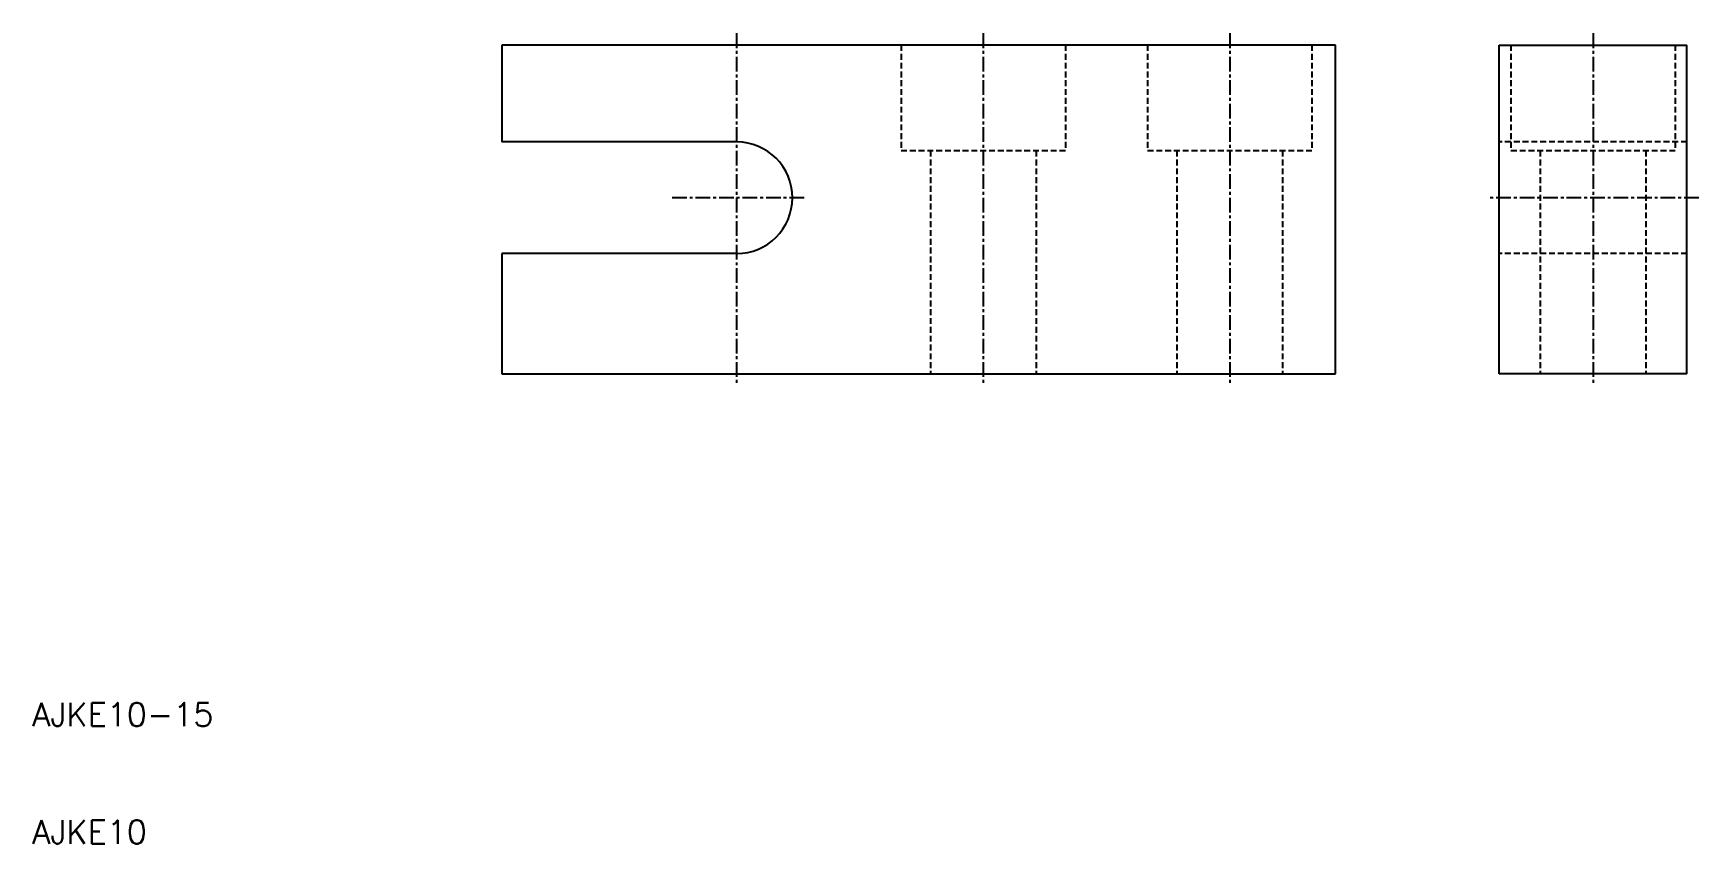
# Model space of a CAD drawing. Extents: x 10 to 152, y 10 to 79.
import ezdxf

# ---------------------------------------------------------------- set-up
doc = ezdxf.new("R2010")
doc.units = 0
doc.linetypes.add('CENTER', pattern=[2, 1.25, -0.25, 0.25, -0.25])
doc.linetypes.add('DASHED', pattern=[0.75, 0.5, -0.25])
doc.layers.get('0').update_dxf_attribs({"linetype": 'CONTINUOUS'})
doc.layers.add('CENTER', color=1, linetype='CENTER')
doc.styles.get("Standard").update_dxf_attribs({"font": 'txt.shx'})

msp = doc.modelspace()

# ---------------------------------------------------------------- linework, layer by layer
at = {"color": 7, "linetype": 'CONTINUOUS'}
for p, q in [((121, 78), (50, 78)), ((50, 78), (50, 69.75)), ((121, 50), (121, 78)), ((134.949762, 50), (134.949762, 78)), ((134.949762, 78), (150.949762, 78)), ((150.949762, 50), (150.949762, 78)), ((70, 69.75), (50, 69.75)), ((70, 60.25), (50, 60.25)), ((50, 60.25), (50, 50)), ((50, 50), (121, 50)), ((150.949762, 50), (134.949762, 50))]:
    msp.add_line(p, q, dxfattribs=at)
at = {"color": 3, "linetype": 'DASHED'}
for p, q in [((84, 78), (84, 69)), ((98, 78), (98, 69)), ((105, 78), (105, 69)), ((119, 78), (119, 69)), ((135.949762, 78), (135.949762, 69)), ((149.949762, 78), (149.949762, 69)), ((150.949762, 69.75), (134.949762, 69.75)), ((98, 69), (84, 69)), ((86.5, 69), (86.5, 50)), ((95.5, 69), (95.5, 50)), ((119, 69), (105, 69)), ((107.5, 69), (107.5, 50)), ((116.5, 69), (116.5, 50)), ((149.949762, 69), (135.949762, 69)), ((138.449762, 69), (138.449762, 50)), ((147.449762, 69), (147.449762, 50)), ((150.949762, 60.25), (134.949762, 60.25))]:
    msp.add_line(p, q, dxfattribs=at)
at = {"color": 7, "linetype": 'CONTINUOUS'}
msp.add_arc((70, 65), 4.75, 270, 90, dxfattribs=at)
at = {"layer": 'CENTER', "color": 1, "linetype": 'CENTER'}
for p, q in [((70, 79), (70, 49)), ((91, 79), (91, 49)), ((112, 79), (112, 49)), ((142.949762, 79), (142.949762, 49)), ((75.75, 65), (64.5, 65)), ((151.949762, 65), (133.949762, 65))]:
    msp.add_line(p, q, dxfattribs=at)

# ---------------------------------------------------------------- texts
at = {"color": 7, "linetype": 'CONTINUOUS'}
for s, p in [('AJKE10-15', (10, 20)), ('AJKE10', (10, 10))]:
    msp.add_text(s, height=2, dxfattribs=at).set_placement(p)

doc.saveas('drawing.dxf')
